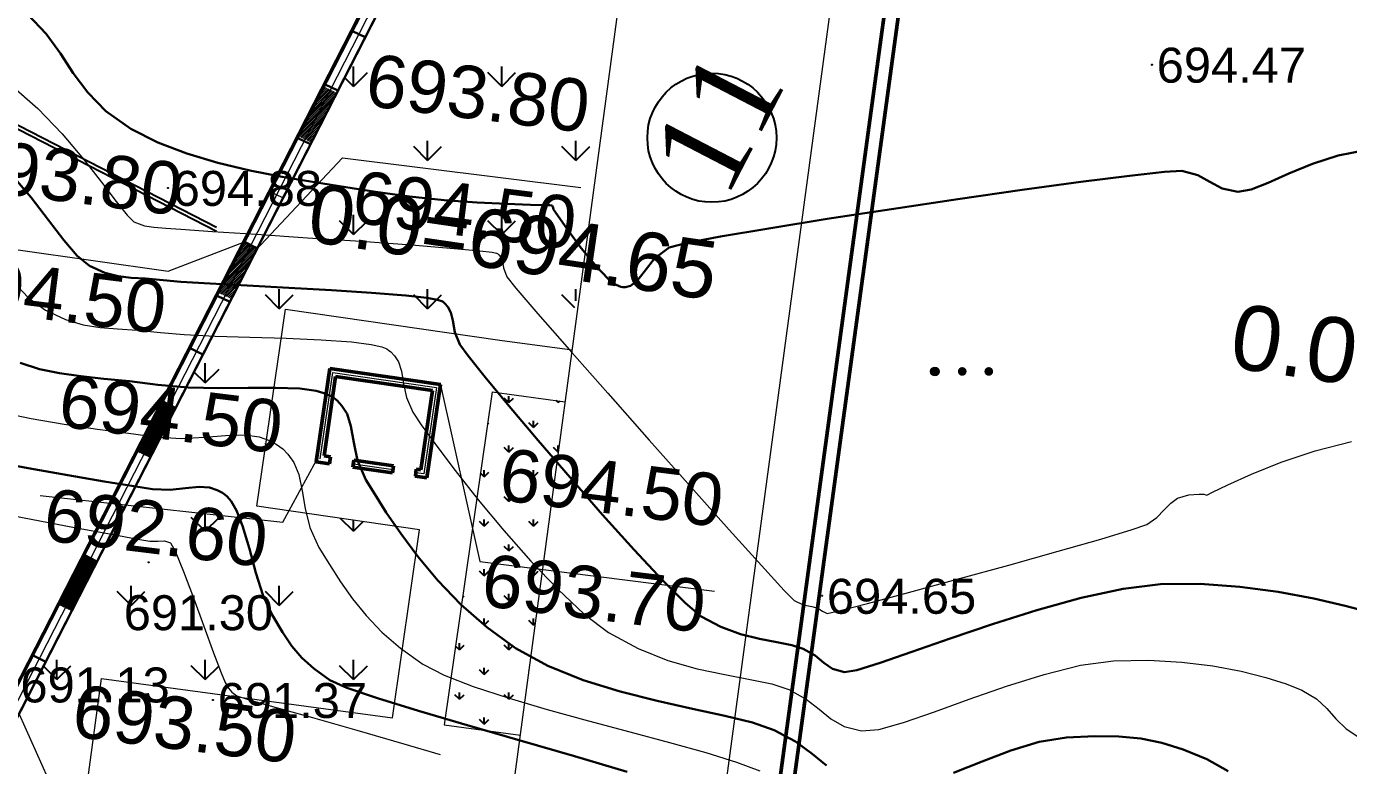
# Model space of a CAD drawing. Header units: feet. Extents: x 3381 to 1374491, y 675186 to 8751562.
# Drawn here: x 686498.97 to 686536.8, y 4375690.82 to 4375711.96 of the extents above; entities that cross this region are included whole.
import ezdxf

# ---------------------------------------------------------------- set-up
doc = ezdxf.new("R2010")
doc.units = ezdxf.units.FT
doc.header["$MEASUREMENT"] = 0
doc.header["$PDMODE"] = 34
doc.header["$PDSIZE"] = 0.01
doc.linetypes.add('DUZ', pattern=[0])
doc.layers.get('0').update_dxf_attribs({"linetype": 'CONTINUOUS'})
doc.layers.get('Defpoints').update_dxf_attribs({"linetype": 'CONTINUOUS'})
for name, color, linetype in [('0_Point_Height', 2, 'CONTINUOUS'), ('0_Point_Point', 7, 'CONTINUOUS'), ('col bitkisi', 7, 'CONTINUOUS'), ('Layer8', 7, 'CONTINUOUS'), ('ramka', 7, 'CONTINUOUS')]:
    doc.layers.add(name, color=color, linetype=linetype)
doc.layers.add('ANA HORIZONTAL', color=24, linetype='CONTINUOUS', lineweight=30)
doc.layers.add('HORIZANTAL', color=24, linetype='CONTINUOUS', lineweight=13)
doc.styles.get("Standard").update_dxf_attribs({"font": 'arial.ttf', "height": 2.5})
doc.styles.add('style5', font='ariall.ttf', dxfattribs={"height": 400})
doc.dimstyles.new('ISO-25', dxfattribs={"dimtxt": 2.5, "dimasz": 2.5, "dimexe": 1.25, "dimexo": 0.625, "dimtad": 1, "dimtxsty": 'Standard', "dimblk": 'OBLIQUE', "dimcen": 2.5, "dimadec": 0, "dimazin": 0, "dimtfac": 1, "dimtmove": 0, "dimatfit": 3, "dimldrblk": 'OBLIQUE', "dimfxl": 1, "dimarcsym": 0})

# ---------------------------------------------------------------- blocks, each defined once
blk = doc.blocks.new('_Oblique')
at = {"color": 0, "linetype": 'ByBlock', "lineweight": -2}
blk.add_line((-0.5, -0.5), (0.5, 0.5), dxfattribs=at)
blk = doc.blocks.new('*D92')
at = {"color": 0, "lineweight": -2, "transparency": 16777216}
for p, q in [((686518.207, 4375732.706), (686506.824, 4375738.523)), ((686507.937, 4375737.954), (686472.929, 4375669.445)), ((686483.199, 4375664.197), (686471.816, 4375670.014))]:
    blk.add_line(p, q, dxfattribs=at)
at = {"layer": 'Defpoints', "color": 0, "lineweight": 13, "transparency": 16777216}
for p in [(686518.764, 4375732.422), (686472.929, 4375669.445), (686483.756, 4375663.913)]:
    blk.add_point(p, dxfattribs=at)
at = {"color": 0, "lineweight": -2, "transparency": 16777216, "xscale": 2.5, "yscale": 2.5, "zscale": 2.5}
for p, rotation in [((686507.937, 4375737.954), 62.93309077613283), ((686472.929, 4375669.445), 242.9330907761329)]:
    blk.add_blockref('_Oblique', p, dxfattribs=dict(at, rotation=rotation))
at = {"color": 0, "lineweight": 18, "transparency": 16777216, "insert": (686488.946, 4375704.967), "char_height": 2.5, "width": 5.55052, "attachment_point": 5, "rotation": 62.9331}
blk.add_mtext('{\\fArial|b0|i0|c238|p34;77.0}', dxfattribs=at)
blk = doc.blocks.new('*D113')
at = {"color": 0, "lineweight": -2, "transparency": 16777216}
for p, q in [((686511.25, 4375719.498), (686494.495, 4375728.114)), ((686488.769, 4375714.246), (686495.607, 4375727.543)), ((686504.411, 4375706.202), (686487.657, 4375714.818))]:
    blk.add_line(p, q, dxfattribs=at)
at = {"layer": 'Defpoints', "color": 0, "lineweight": 13, "transparency": 16777216}
for p in [(686495.607, 4375727.543), (686511.805, 4375719.212), (686504.967, 4375705.916)]:
    blk.add_point(p, dxfattribs=at)
at = {"color": 0, "lineweight": -2, "transparency": 16777216, "xscale": 2.5, "yscale": 2.5, "zscale": 2.5}
for p, rotation in [((686495.607, 4375727.543), 62.78477946189657), ((686488.769, 4375714.246), 242.7847794618966)]:
    blk.add_blockref('_Oblique', p, dxfattribs=dict(at, rotation=rotation))
at = {"color": 0, "lineweight": 13, "transparency": 16777216, "insert": (686490.349, 4375721.477), "char_height": 2.5, "attachment_point": 5, "rotation": 62.7848}
blk.add_mtext('{\\fArial|b0|i0|c238|p34;15.0}', dxfattribs=at)
blk = doc.blocks.new('*D114')
at = {"color": 0, "lineweight": -2, "transparency": 16777216}
for p, q in [((686504.41, 4375706.089), (686487.655, 4375714.705)), ((686481.929, 4375700.837), (686488.767, 4375714.134)), ((686497.572, 4375692.792), (686480.817, 4375701.408))]:
    blk.add_line(p, q, dxfattribs=at)
at = {"layer": 'Defpoints', "color": 0, "lineweight": 13, "transparency": 16777216}
for p in [(686488.767, 4375714.134), (686504.966, 4375705.803), (686498.127, 4375692.506)]:
    blk.add_point(p, dxfattribs=at)
at = {"color": 0, "lineweight": -2, "transparency": 16777216, "xscale": 2.5, "yscale": 2.5, "zscale": 2.5}
for p, rotation in [((686488.767, 4375714.134), 62.78477946189657), ((686481.929, 4375700.837), 242.7847794618966)]:
    blk.add_blockref('_Oblique', p, dxfattribs=dict(at, rotation=rotation))
at = {"color": 0, "lineweight": 13, "transparency": 16777216, "insert": (686483.509, 4375708.068), "char_height": 2.5, "attachment_point": 5, "rotation": 62.7848}
blk.add_mtext('{\\fArial|b0|i0|c238|p34;15.0}', dxfattribs=at)

msp = doc.modelspace()

# ---------------------------------------------------------------- hatches: boundary and pattern name
at = {"lineweight": 25}
h = msp.add_hatch(dxfattribs=at)
h.set_pattern_fill('GRASS', color=3, scale=3)
h.set_pattern_definition([(90, (1404.5853, -372.1015), (-2.121320343, 2.121320343), [0.5625, -3.680140689]), (45, (1404.5853, -372.1015), (-2.1213203436, 2.1213203436), [0.5625, -2.4375]), (135, (1404.5853, -372.1015), (-2.1213203436, -2.1213203436), [0.5625, -2.4375])])
edge = h.paths.add_edge_path()
edge.add_line((686518.245, 4375729.835), (686514.499, 4375702.72))
edge.add_line((686514.499, 4375702.72), (686506.378, 4375703.873))
edge.add_line((686506.378, 4375703.873), (686505.563, 4375698.232))
edge.add_line((686505.563, 4375698.232), (686510.215, 4375697.56))
edge.add_line((686510.215, 4375697.56), (686509.488, 4375692.177))
edge.add_line((686509.488, 4375692.177), (686501.116, 4375693.308))
edge.add_line((686501.116, 4375693.308), (686498.975, 4375677.452))
edge.add_line((686498.975, 4375677.452), (686506.301, 4375676.462))
edge.add_line((686506.301, 4375676.462), (686506.079, 4375674.808))
edge.add_line((686506.079, 4375674.808), (686505.914, 4375673.573))
edge.add_line((686505.914, 4375673.573), (686504.666, 4375664.257))
edge.add_line((686504.666, 4375664.257), (686515.386, 4375662.713))
edge.add_line((686515.386, 4375662.713), (686542.016, 4375659.12))
edge.add_line((686542.016, 4375659.12), (686542.429, 4375662.23))
edge.add_line((686542.429, 4375662.23), (686556.28, 4375660.392))
edge.add_line((686556.28, 4375660.392), (686556, 4375658.284))
edge.add_line((686556, 4375658.284), (686561.356, 4375657.574))
edge.add_line((686561.356, 4375657.574), (686561.65, 4375659.75))
edge.add_line((686561.65, 4375659.75), (686561.244, 4375659.733))
edge.add_line((686561.244, 4375659.733), (686561.593, 4375662.369))
edge.add_arc((686571.855, 4375662.191), 10.263, 114.2395, 179.0096, ccw=False)
edge.add_line((686567.641, 4375671.55), (686568.436, 4375671.243))
edge.add_line((686568.436, 4375671.243), (686568.083, 4375668.146))
edge.add_line((686568.083, 4375668.146), (686571.407, 4375667.706))
edge.add_line((686571.407, 4375667.706), (686571.812, 4375670.768))
edge.add_line((686571.812, 4375670.768), (686574.343, 4375670.433))
edge.add_line((686574.343, 4375670.433), (686573.95, 4375667.359))
edge.add_line((686573.95, 4375667.359), (686577.261, 4375666.833))
edge.add_line((686577.261, 4375666.833), (686577.887, 4375670.327))
edge.add_line((686577.887, 4375670.327), (686568.138, 4375671.754))
edge.add_arc((686571.686, 4375662.404), 10, 87.4993, 110.7786, ccw=False)
edge.add_line((686572.122, 4375672.395), (686585.768, 4375670.551))
edge.add_line((686585.768, 4375670.551), (686586.42, 4375677.931))
edge.add_line((686586.42, 4375677.931), (686579.15, 4375678.937))
edge.add_line((686579.15, 4375678.937), (686581.562, 4375697.557))
edge.add_line((686581.562, 4375697.557), (686583.143, 4375697.766))
edge.add_line((686583.143, 4375697.766), (686582.548, 4375692.678))
edge.add_line((686582.548, 4375692.678), (686587.727, 4375691.968))
edge.add_line((686587.727, 4375691.968), (686587.376, 4375689.406))
edge.add_line((686587.376, 4375689.406), (686582.274, 4375690.105))
edge.add_line((686582.274, 4375690.105), (686581.662, 4375684.737))
edge.add_line((686581.662, 4375684.737), (686586.751, 4375684.02))
edge.add_line((686586.751, 4375684.02), (686586.971, 4375684.02))
edge.add_line((686586.971, 4375684.02), (686588.22, 4375692.464))
edge.add_line((686588.22, 4375692.464), (686588.921, 4375697.203))
edge.add_line((686588.921, 4375697.203), (686583.329, 4375698.182))
edge.add_line((686583.329, 4375698.182), (686581.662, 4375697.789))
edge.add_line((686581.662, 4375697.789), (686581.662, 4375698.744))
edge.add_arc((686584.744, 4375698.066), 3.155, 95.4615, 167.5925, ccw=False)
edge.add_line((686584.443, 4375701.207), (686597.772, 4375699.4))
edge.add_line((686597.772, 4375699.4), (686598.514, 4375704.648))
edge.add_line((686598.514, 4375704.648), (686585.15, 4375706.444))
edge.add_arc((686592.824, 4375704.765), 7.856, 132.7188, 167.6546, ccw=False)
edge.add_line((686587.494, 4375710.537), (686595.119, 4375707.603))
edge.add_line((686595.119, 4375707.603), (686596.873, 4375712.187))
edge.add_line((686596.873, 4375712.187), (686603.983, 4375709.466))
edge.add_line((686603.983, 4375709.466), (686581.055, 4375651.428))
edge.add_line((686581.055, 4375651.428), (686572.125, 4375628.825))
edge.add_line((686572.125, 4375628.825), (686480.53, 4375656.702))
edge.add_line((686480.53, 4375656.702), (686505.765, 4375705.997))
edge.add_line((686505.765, 4375705.997), (686518.068, 4375730.031))
edge.add_line((686518.068, 4375730.031), (686518.338, 4375730.524))
edge.add_line((686518.338, 4375730.524), (686518.245, 4375729.835))
at = {"lineweight": 18}
h = msp.add_hatch(dxfattribs=at)
h.set_pattern_fill('ANSI31', color=256, scale=0.3)
h.set_pattern_definition([(45, (1395.417253, -390.01116), (-0.0265165042945, 0.0265165042945), [])])
edge = h.paths.add_edge_path()
edge.add_line((686507.484, 4375710.231), (686507.846, 4375710.06))
edge.add_line((686507.846, 4375710.06), (686507.12, 4375708.641))
edge.add_line((686507.12, 4375708.641), (686506.758, 4375708.811))
edge.add_line((686506.758, 4375708.811), (686507.476, 4375710.235))
h = msp.add_hatch(dxfattribs=at)
h.set_pattern_fill('ANSI31', color=256, scale=0.3)
h.set_pattern_definition([(45, (1393.126912, -394.485314), (-0.0265165042945, 0.0265165042945), [])])
edge = h.paths.add_edge_path()
edge.add_line((686505.194, 4375705.757), (686505.556, 4375705.586))
edge.add_line((686505.556, 4375705.586), (686504.829, 4375704.166))
edge.add_line((686504.829, 4375704.166), (686504.468, 4375704.337))
edge.add_line((686504.468, 4375704.337), (686505.186, 4375705.76))
at = {"lineweight": 25}
h = msp.add_hatch(dxfattribs=at)
h.set_pattern_fill('GRASS', color=3)
h.set_pattern_definition([(90, (5685.614, 795.4779), (-0.707106781, 0.707106781), [0.1875, -1.226713563]), (45, (5685.614, 795.4779), (-0.70710678119, 0.70710678119), [0.1875, -0.8125]), (135, (5685.614, 795.4779), (-0.70710678119, -0.70710678119), [0.1875, -0.8125])])
edge = h.paths.add_edge_path()
edge.add_line((686513.111, 4375691.688), (686510.926, 4375691.983))
edge.add_line((686510.926, 4375691.983), (686512.3, 4375701.503))
edge.add_line((686512.3, 4375701.503), (686514.39, 4375701.221))
edge.add_line((686514.39, 4375701.221), (686513.103, 4375691.689))
at = {"lineweight": 30}
h = msp.add_hatch(dxfattribs=at)
h.set_pattern_fill('ANSI31', color=256, scale=0.3)
h.set_pattern_definition([(45, (1390.802976, -399.025097), (-0.0265165042945, 0.0265165042945), [])])
edge = h.paths.add_edge_path()
edge.add_line((686502.87, 4375701.217), (686503.232, 4375701.046))
edge.add_line((686503.232, 4375701.046), (686502.506, 4375699.627))
edge.add_line((686502.506, 4375699.627), (686502.144, 4375699.798))
edge.add_line((686502.144, 4375699.798), (686502.862, 4375701.221))
h = msp.add_hatch(dxfattribs=at)
h.set_pattern_fill('ANSI31', color=256, scale=0.3)
h.set_pattern_definition([(45, (1388.55912, -403.408444), (-0.0265165042945, 0.0265165042945), [])])
edge = h.paths.add_edge_path()
edge.add_line((686500.626, 4375696.833), (686500.988, 4375696.663))
edge.add_line((686500.988, 4375696.663), (686500.262, 4375695.243))
edge.add_line((686500.262, 4375695.243), (686499.9, 4375695.414))
edge.add_line((686499.9, 4375695.414), (686500.618, 4375696.837))
at = {"layer": 'col bitkisi', "ltscale": 1.5}
h = msp.add_hatch(color=256, dxfattribs=at)
edge = h.paths.add_edge_path()
edge.add_arc((686524.966, 4375702.089), 0.125, 0, 360)
h = msp.add_hatch(color=256, dxfattribs=at)
edge = h.paths.add_edge_path()
edge.add_arc((686525.748, 4375702.089), 0.125, 0, 360)
h = msp.add_hatch(color=256, dxfattribs=at)
edge = h.paths.add_edge_path()
edge.add_arc((686526.507, 4375702.089), 0.125, 0, 360)

# ---------------------------------------------------------------- linework, layer by layer
at = {"color": 7, "lineweight": 18}
for p, q in [((686512.514, 4375702.988), (686514.59, 4375702.707)), ((686512.3, 4375701.503), (686514.39, 4375701.221)), ((686509.44, 4375692.184, -694), (686510.215, 4375697.56, -694)), ((686510.926, 4375691.983), (686513.106, 4375691.689))]:
    msp.add_line(p, q, dxfattribs=at)
at = {"color": 7, "lineweight": 25}
for points in [[(686592.129, 4375714.427), (686604.503, 4375709.691), (686572.361, 4375628.331), (686479.956, 4375656.455), (686523.147, 4375740.827), (686582.987, 4375717.928)], [(686484.398, 4375664.254), (686523.339, 4375740.325), (686556.031, 4375727.818)]]:
    msp.add_lwpolyline(points, dxfattribs=at)
at = {"color": 1, "lineweight": 0}
msp.add_lwpolyline([(686480.243, 4375656.58), (686523.243, 4375740.58), (686604.243, 4375709.58), (686572.243, 4375628.58)], close=True, dxfattribs=at)
at = {"color": 7, "lineweight": 30, "elevation": 701.242}
msp.add_lwpolyline([(686518.792, 4375732.422), (686483.761, 4375663.951)], dxfattribs=at)
at = {"color": 7, "lineweight": 30}
for points in [[(686484.399, 4375664.255), (686519.058, 4375731.962)], [(686508.297, 4375711.824), (686508.661, 4375711.652)], [(686507.517, 4375710.296), (686507.861, 4375710.134)], [(686506.734, 4375708.757), (686507.077, 4375708.595)], [(686505.21, 4375705.794), (686505.565, 4375705.613)], [(686504.427, 4375704.25), (686504.77, 4375704.088)], [(686503.655, 4375702.758), (686504.017, 4375702.577)], [(686502.875, 4375701.229), (686503.238, 4375701.045)], [(686502.177, 4375699.861), (686502.52, 4375699.699)], [(686501.405, 4375698.369), (686501.767, 4375698.188)], [(686500.625, 4375696.84), (686500.988, 4375696.656)], [(686499.912, 4375695.464), (686500.255, 4375695.302)], [(686499.14, 4375693.971), (686499.502, 4375693.791)]]:
    msp.add_lwpolyline(points, dxfattribs=at)
at = {"color": 7, "lineweight": 18}
for points in [[(686510.38, 4375671.462), (686518.345, 4375730.571), (686524.308, 4375729.766), (686516.327, 4375670.665)], [(686505.523, 4375705.552), (686508.01, 4375708.197), (686514.833, 4375707.349)], [(686505.954, 4375707.228), (686506.297, 4375707.066)], [(686496.576, 4375705.875), (686503.03, 4375704.954), (686505.21, 4375705.794)], [(686510.804, 4375701.741), (686511.945, 4375696.653), (686518.658, 4375695.804)], [(686499.365, 4375698.541), (686506.303, 4375697.773), (686507.257, 4375699.529)], [(686506.301, 4375676.462), (686498.975, 4375677.452), (686501.116, 4375693.308)], [(686501.116, 4375693.308), (686509.44, 4375692.184)], [(686498.757, 4375692.287), (686499.733, 4375690.108), (686506.786, 4375689.321)], [(686510.926, 4375691.983), (686510.926, 4375691.983)]]:
    msp.add_lwpolyline(points, dxfattribs=at)
at = {"color": 7, "lineweight": 50}
for points in [[(686525.11, 4375723.959), (686519.373, 4375681.948), (686525.318, 4375681.136), (686525.101, 4375679.551), (686526.195, 4375679.402)], [(686526.195, 4375679.402), (686526.249, 4375679.798), (686525.651, 4375679.88), (686525.664, 4375679.979), (686525.565, 4375679.992), (686525.782, 4375681.578), (686525.286, 4375681.645), (686525.273, 4375681.546), (686519.923, 4375682.277), (686519.936, 4375682.376), (686519.837, 4375682.39), (686525.439, 4375723.409)]]:
    msp.add_lwpolyline(points, dxfattribs=at)
at = {"color": 1, "lineweight": 30}
msp.add_lwpolyline([(686505.219, 4375705.778), (686505.555, 4375705.622)], dxfattribs=at)
at = {"color": 7, "lineweight": 18, "elevation": -694}
for points in [[(686510.215, 4375697.56), (686505.563, 4375698.232), (686506.378, 4375703.873), (686512.514, 4375702.988)], [(686512.3, 4375701.503), (686510.926, 4375691.983)]]:
    msp.add_lwpolyline(points, dxfattribs=at)
at = {"color": 7, "linetype": 'DUZ', "lineweight": 25}
msp.add_circle((686518.583, 4375708.772, 2073), 1.846, dxfattribs=at)
at = {"linetype": 'Continuous'}
for points, knots in [([(686532.216, 4375862.55), (686534.037, 4375859.08), (686540.343, 4375847.062), (686550.24, 4375829.08), (686564.234, 4375809.816), (686575.006, 4375789.618), (686585.969, 4375771.733), (686595.096, 4375754.329), (686608.511, 4375735.808), (686625.111, 4375721.519), (686636.646, 4375706.682), (686644.576, 4375696.2), (686655.894, 4375684.281), (686664.143, 4375673.589), (686668.587, 4375667.829)], [0, 0, 0, 0, 11.75951, 40.72321, 61.46233, 83.054979, 109.290717, 124.392744, 141.962718, 177.533008, 189.558821, 198.276488, 216.955448, 238.768866, 238.768866, 238.768866, 238.768866]), ([(686536.973, 4375842.02), (686533.033, 4375838.257), (686532.504, 4375838.206), (686530.916, 4375838.047), (686529.852, 4375837.93), (686526.901, 4375837.523), (686525.023, 4375837.169), (686522.245, 4375836.291), (686521.294, 4375835.92), (686519.803, 4375835.183), (686519.244, 4375834.866), (686518.083, 4375834.111), (686517.495, 4375833.664), (686516.38, 4375832.715), (686515.851, 4375832.211), (686514.608, 4375830.94), (686513.918, 4375830.153), (686512.808, 4375828.835), (686512.374, 4375828.305), (686511.517, 4375827.259), (686511.092, 4375826.738), (686509.826, 4375825.183), (686508.993, 4375824.155), (686506.514, 4375821.087), (686504.887, 4375819.064), (686501.978, 4375815.469), (686500.701, 4375813.898), (686498.666, 4375811.42), (686497.924, 4375810.522), (686496.491, 4375808.801), (686495.802, 4375807.978), (686494.574, 4375806.524), (686494.04, 4375805.895), (686492.671, 4375804.294), (686491.797, 4375803.289), (686490.366, 4375801.347), (686489.779, 4375800.437), (686489.013, 4375798.784), (686488.765, 4375798.08), (686488.531, 4375796.958), (686488.477, 4375796.565), (686488.429, 4375795.771), (686488.434, 4375795.375), (686488.553, 4375793.775), (686488.869, 4375792.602), (686489.581, 4375790.758), (686489.917, 4375790.051), (686490.643, 4375788.715), (686491.034, 4375788.083), (686492.322, 4375786.161), (686493.27, 4375784.967), (686494.734, 4375783.033), (686495.285, 4375782.282), (686496.286, 4375780.751), (686496.733, 4375779.974), (686497.403, 4375778.504), (686497.645, 4375777.817), (686497.99, 4375776.381), (686498.095, 4375775.64), (686498.173, 4375774.043), (686498.126, 4375773.189), (686497.862, 4375771.509), (686497.646, 4375770.678), (686496.85, 4375768.444), (686496.118, 4375767.091), (686494.646, 4375764.944), (686493.992, 4375764.116), (686492.601, 4375762.508), (686491.862, 4375761.725), (686490.36, 4375760.173), (686489.599, 4375759.404), (686488.276, 4375758.019), (686487.712, 4375757.412), (686486.617, 4375756.159), (686486.089, 4375755.52), (686484.549, 4375753.573), (686483.584, 4375752.236), (686481.885, 4375749.772), (686481.137, 4375748.651), (686479.667, 4375746.382), (686478.949, 4375745.236), (686476.848, 4375741.761), (686475.521, 4375739.398), (686473.126, 4375734.709), (686472.046, 4375732.388), (686470.383, 4375728.364), (686469.746, 4375726.68), (686468.588, 4375723.274), (686468.066, 4375721.557), (686467.052, 4375717.929), (686466.57, 4375716.016), (686465.787, 4375712.724), (686465.471, 4375711.346), (686464.858, 4375708.582), (686464.563, 4375707.194), (686464.138, 4375705.021), (686463.993, 4375704.246), (686463.754, 4375702.846), (686463.659, 4375702.227), (686463.419, 4375700.263), (686463.343, 4375698.919), (686463.346, 4375695.903), (686463.467, 4375694.231), (686463.907, 4375690.939), (686464.223, 4375689.32), (686464.863, 4375686.604), (686465.157, 4375685.496), (686465.722, 4375683.498), (686465.988, 4375682.605), (686466.481, 4375680.991), (686466.707, 4375680.261), (686467.202, 4375678.787), (686467.472, 4375678.047), (686467.927, 4375676.956), (686468.084, 4375676.603), (686468.587, 4375675.549), (686468.948, 4375674.888), (686469.629, 4375673.618), (686469.949, 4375673.009), (686470.347, 4375672.107), (686470.468, 4375671.803), (686470.655, 4375671.249), (686470.726, 4375671.002), (686470.849, 4375670.478), (686470.901, 4375670.205), (686471.035, 4375669.369), (686471.097, 4375668.778), (686468.912, 4375664.364)], [0, 0, 0, 0, 1.504182, 1.504182, 4.512547, 4.512547, 9.897023, 9.897023, 12.795834, 12.795834, 14.604059, 14.604059, 16.662244, 16.662244, 18.72043, 18.72043, 21.69221, 21.69221, 23.690537, 23.690537, 25.688865, 25.688865, 29.68552, 29.68552, 37.678831, 37.678831, 43.858623, 43.858623, 47.338723, 47.338723, 50.479181, 50.479181, 52.843093, 52.843093, 56.452422, 56.452422, 59.343353, 59.343353, 61.301717, 61.301717, 62.310714, 62.310714, 63.319712, 63.319712, 66.426739, 66.426739, 68.50177, 68.50177, 70.576802, 70.576802, 75.092259, 75.092259, 77.984383, 77.984383, 80.876507, 80.876507, 83.368148, 83.368148, 85.859789, 85.859789, 88.693846, 88.693846, 91.527902, 91.527902, 96.504404, 96.504404, 99.813748, 99.813748, 103.123092, 103.123092, 106.359907, 106.359907, 108.778682, 108.778682, 111.197456, 111.197456, 116.035005, 116.035005, 120.025858, 120.025858, 124.016711, 124.016711, 131.998417, 131.998417, 139.538843, 139.538843, 144.840516, 144.840516, 150.142189, 150.142189, 155.992549, 155.992549, 160.212599, 160.212599, 164.43265, 164.43265, 166.77754, 166.77754, 168.584028, 168.584028, 172.423705, 172.423705, 177.221179, 177.221179, 182.018653, 182.018653, 185.384546, 185.384546, 188.140377, 188.140377, 190.397291, 190.397291, 192.654204, 192.654204, 193.73589, 193.73589, 195.899262, 195.899262, 198.062634, 198.062634, 199.190084, 199.190084, 200.13488, 200.13488, 201.079676, 201.079676, 202.923933, 202.923933, 202.923933, 202.923933]), ([(686540.876, 4375835.55), (686533.314, 4375835.27), (686532.784, 4375835.219), (686531.207, 4375835.061), (686530.17, 4375834.946), (686527.369, 4375834.558), (686525.661, 4375834.227), (686523.244, 4375833.459), (686522.436, 4375833.14), (686521.186, 4375832.518), (686520.718, 4375832.25), (686519.569, 4375831.492), (686518.898, 4375830.946), (686517.588, 4375829.722), (686516.951, 4375829.046), (686515.687, 4375827.611), (686515.061, 4375826.851), (686512.914, 4375824.23), (686511.435, 4375822.404), (686508.507, 4375818.779), (686507.058, 4375816.979), (686502.671, 4375811.556), (686499.694, 4375807.914), (686495.975, 4375803.541), (686495.491, 4375802.979), (686494.549, 4375801.869), (686494.093, 4375801.319), (686493.106, 4375800.03), (686492.609, 4375799.295), (686491.922, 4375797.976), (686491.695, 4375797.39), (686491.507, 4375796.55), (686491.468, 4375796.29), (686491.432, 4375795.761), (686491.434, 4375795.485), (686491.518, 4375794.375), (686491.748, 4375793.473), (686492.299, 4375792.047), (686492.544, 4375791.518), (686493.082, 4375790.498), (686493.376, 4375790.003), (686494.459, 4375788.323), (686495.352, 4375787.177), (686496.87, 4375785.185), (686497.483, 4375784.37), (686498.653, 4375782.634), (686499.208, 4375781.716), (686499.955, 4375780.162), (686500.201, 4375779.567), (686500.611, 4375778.332), (686500.772, 4375777.701), (686501.129, 4375775.787), (686501.199, 4375774.481), (686501.028, 4375772.08), (686500.827, 4375770.986), (686500.225, 4375768.875), (686499.824, 4375767.856), (686498.87, 4375765.917), (686498.318, 4375764.996), (686496.938, 4375762.981), (686496.074, 4375761.916), (686494.29, 4375759.91), (686493.369, 4375758.965), (686491.703, 4375757.258), (686490.953, 4375756.492), (686489.777, 4375755.217), (686489.332, 4375754.713), (686488.46, 4375753.678), (686488.034, 4375753.149), (686486.779, 4375751.533), (686485.975, 4375750.416), (686484.448, 4375748.207), (686483.721, 4375747.12), (686482.3, 4375744.931), (686481.605, 4375743.826), (686479.576, 4375740.483), (686478.296, 4375738.215), (686475.919, 4375733.599), (686474.822, 4375731.252), (686473.168, 4375727.249), (686472.552, 4375725.615), (686471.429, 4375722.307), (686470.92, 4375720.63), (686469.923, 4375717.048), (686469.443, 4375715.138), (686468.672, 4375711.885), (686468.366, 4375710.545), (686467.774, 4375707.872), (686467.491, 4375706.537), (686467.076, 4375704.411), (686466.927, 4375703.616), (686466.694, 4375702.228), (686466.605, 4375701.631), (686466.467, 4375700.437), (686466.418, 4375699.837), (686466.323, 4375698.028), (686466.332, 4375696.813), (686466.521, 4375693.68), (686466.802, 4375691.771), (686467.592, 4375687.964), (686468.099, 4375686.065), (686468.845, 4375683.524), (686469.039, 4375682.883), (686469.432, 4375681.605), (686469.629, 4375680.976), (686470.024, 4375679.814), (686470.219, 4375679.277), (686470.571, 4375678.404), (686470.719, 4375678.059), (686471.001, 4375677.452), (686471.132, 4375677.186), (686471.412, 4375676.642), (686471.559, 4375676.367), (686472.01, 4375675.526), (686472.325, 4375674.947), (686472.85, 4375673.875), (686473.067, 4375673.395), (686473.387, 4375672.552), (686473.504, 4375672.199), (686473.701, 4375671.48), (686473.779, 4375671.123), (686473.974, 4375670.064), (686474.05, 4375669.376), (686474.129, 4375668.634), (686474.137, 4375668.553), (686475.871, 4375664.241)], [0, 0, 0, 0, 1.519576, 1.519576, 4.558728, 4.558728, 9.930594, 9.930594, 12.837598, 12.837598, 14.698947, 14.698947, 17.596272, 17.596272, 20.493598, 20.493598, 23.430765, 23.430765, 30.540606, 30.540606, 37.650448, 37.650448, 51.870131, 51.870131, 53.943342, 53.943342, 56.016553, 56.016553, 58.839775, 58.839775, 61.186701, 61.186701, 62.257023, 62.257023, 63.327345, 63.327345, 66.426341, 66.426341, 68.26825, 68.26825, 70.110159, 70.110159, 74.62153, 74.62153, 77.595, 77.595, 80.568471, 80.568471, 82.304355, 82.304355, 84.04024, 84.04024, 87.512009, 87.512009, 90.504027, 90.504027, 93.496045, 93.496045, 96.488063, 96.488063, 100.372173, 100.372173, 104.256283, 104.256283, 107.517701, 107.517701, 109.618427, 109.618427, 111.719153, 111.719153, 115.920605, 115.920605, 119.858792, 119.858792, 123.796978, 123.796978, 131.673352, 131.673352, 139.553481, 139.553481, 144.894421, 144.894421, 150.235361, 150.235361, 156.190392, 156.190392, 160.321983, 160.321983, 164.453574, 164.453574, 166.899961, 166.899961, 168.797126, 168.797126, 170.694291, 170.694291, 174.488621, 174.488621, 180.488906, 180.488906, 186.48919, 186.48919, 188.508696, 188.508696, 190.528201, 190.528201, 192.322947, 192.322947, 193.52533, 193.52533, 194.478712, 194.478712, 195.432094, 195.432094, 197.338858, 197.338858, 198.784376, 198.784376, 199.759029, 199.759029, 200.733681, 200.733681, 202.682985, 202.682985, 202.923933, 202.923933, 202.923933, 202.923933])]:
    msp.add_open_spline(points, degree=3, knots=knots, dxfattribs=at)
at = {"layer": '0_Point_Point'}
for p in [(686531.176, 4375710.863, 694.473), (686503.018, 4375707.338, 694.885), (686502.467, 4375696.63, 691.299), (686521.739, 4375695.671, 694.651), (686504.307, 4375692.691, 691.371)]:
    msp.add_point(p, dxfattribs=at)
at = {"layer": 'ANA HORIZONTAL', "color": 32, "lineweight": 30}
for points, elevation in [([(686499.011, 4375712.298), (686499.531, 4375711.749), (686499.94, 4375711.187), (686500.311, 4375710.623), (686500.722, 4375710.068), (686501.246, 4375709.533), (686501.96, 4375709.028), (686502.729, 4375708.64), (686503.564, 4375708.32), (686504.447, 4375708.056), (686505.361, 4375707.84), (686506.287, 4375707.659), (686507.208, 4375707.503), (686508.105, 4375707.363), (686508.961, 4375707.227), (686509.935, 4375707.091), (686510.926, 4375706.992), (686511.871, 4375706.924), (686512.713, 4375706.881), (686513.39, 4375706.857), (686513.772, 4375706.846), (686513.947, 4375706.842), (686514.002, 4375706.84), (686514.01, 4375706.839), (686514.014, 4375706.834), (686514.024, 4375706.813), (686514.039, 4375706.769), (686514.055, 4375706.724), (686514.167, 4375706.556), (686514.45, 4375706.147), (686514.842, 4375705.618), (686515.278, 4375705.087), (686515.618, 4375704.741), (686515.845, 4375704.567), (686515.977, 4375704.507), (686516.035, 4375704.496), (686516.114, 4375704.497), (686516.256, 4375704.536), (686516.436, 4375704.667), (686516.65, 4375704.935), (686516.945, 4375705.321), (686517.361, 4375705.635), (686517.839, 4375705.758), (686518.827, 4375705.945), (686520.213, 4375706.182), (686521.883, 4375706.45), (686523.724, 4375706.733), (686525.623, 4375707.015), (686527.467, 4375707.279), (686529.142, 4375707.509), (686530.536, 4375707.687), (686531.536, 4375707.798), (686532.027, 4375707.825), (686532.487, 4375707.705), (686532.835, 4375707.511), (686533.183, 4375707.325), (686533.637, 4375707.228), (686534.012, 4375707.295), (686534.504, 4375707.486), (686535.096, 4375707.748), (686535.768, 4375708.027), (686536.504, 4375708.27), (686537.286, 4375708.422)], 695), ([(686498.531, 4375707.73), (686499.107, 4375707.063), (686499.604, 4375706.419), (686500.039, 4375705.846), (686500.426, 4375705.393), (686500.779, 4375705.107), (686501.214, 4375704.91), (686501.593, 4375704.811), (686501.965, 4375704.771), (686502.379, 4375704.746), (686502.883, 4375704.696), (686503.392, 4375704.651), (686504.227, 4375704.6), (686505.289, 4375704.545), (686506.479, 4375704.483), (686507.698, 4375704.416), (686508.848, 4375704.342), (686509.829, 4375704.262), (686510.426, 4375704.193), (686510.732, 4375704.138), (686510.856, 4375704.1), (686510.891, 4375704.081), (686510.946, 4375704.036), (686511.032, 4375703.939), (686511.113, 4375703.779), (686511.167, 4375703.542), (686511.224, 4375703.214), (686511.369, 4375702.857), (686511.606, 4375702.54), (686512.097, 4375701.929), (686512.786, 4375701.096), (686513.614, 4375700.113), (686514.524, 4375699.052), (686515.458, 4375697.984), (686516.359, 4375696.982), (686517.167, 4375696.115), (686517.827, 4375695.458), (686518.28, 4375695.08), (686518.84, 4375694.78), (686519.404, 4375694.577), (686519.946, 4375694.441), (686520.443, 4375694.344), (686520.869, 4375694.258), (686521.199, 4375694.156), (686521.537, 4375693.96), (686521.786, 4375693.756), (686522.037, 4375693.584), (686522.376, 4375693.484), (686522.734, 4375693.547), (686523.398, 4375693.755), (686524.308, 4375694.069), (686525.399, 4375694.451), (686526.612, 4375694.86), (686527.882, 4375695.26), (686529.149, 4375695.61), (686530.35, 4375695.872), (686531.422, 4375696.006), (686532.552, 4375696.016), (686533.69, 4375695.932), (686534.791, 4375695.782), (686535.811, 4375695.591), (686536.704, 4375695.386), (686537.427, 4375695.194)], 694), ([(686498.794, 4375702.333), (686499.344, 4375702.156), (686499.917, 4375702.035), (686500.526, 4375701.95), (686501.187, 4375701.881), (686501.916, 4375701.807), (686502.729, 4375701.71), (686503.6, 4375701.632), (686504.473, 4375701.612), (686505.318, 4375701.619), (686506.101, 4375701.624), (686506.793, 4375701.597), (686507.258, 4375701.531), (686507.546, 4375701.445), (686507.704, 4375701.368), (686507.773, 4375701.322), (686507.858, 4375701.254), (686507.998, 4375701.109), (686508.144, 4375700.873), (686508.255, 4375700.528), (686508.334, 4375700.053), (686508.442, 4375699.537), (686508.683, 4375698.99), (686508.936, 4375698.577), (686509.268, 4375698.055), (686509.679, 4375697.451), (686510.17, 4375696.794), (686510.743, 4375696.11), (686511.4, 4375695.426), (686512.14, 4375694.771), (686512.965, 4375694.171), (686513.891, 4375693.664), (686514.903, 4375693.257), (686515.959, 4375692.931), (686517.014, 4375692.665), (686518.026, 4375692.442), (686518.952, 4375692.241), (686519.747, 4375692.043), (686520.369, 4375691.829), (686520.976, 4375691.504), (686521.45, 4375691.155), (686521.859, 4375690.814)], 693), ([(686497.898, 4375699.536), (686499.018, 4375699.324), (686500.154, 4375699.12), (686501.198, 4375698.942), (686502.041, 4375698.804), (686502.575, 4375698.723), (686503.083, 4375698.704), (686503.521, 4375698.748), (686503.914, 4375698.786), (686504.21, 4375698.765), (686504.43, 4375698.696), (686504.579, 4375698.616), (686504.654, 4375698.564), (686504.715, 4375698.512), (686504.829, 4375698.379), (686504.981, 4375698.116), (686505.156, 4375697.671), (686505.349, 4375697.017), (686505.536, 4375696.324), (686505.744, 4375695.668), (686505.997, 4375695.123), (686506.301, 4375694.629), (686506.567, 4375694.235), (686506.846, 4375693.901), (686507.19, 4375693.59), (686507.65, 4375693.263), (686508.14, 4375693.043), (686509.016, 4375692.743), (686510.191, 4375692.379), (686511.579, 4375691.97), (686513.093, 4375691.531), (686514.648, 4375691.081), (686516.156, 4375690.635)], 692), ([(686525.501, 4375690.609), (686526.314, 4375690.936), (686527.137, 4375691.251), (686527.95, 4375691.499), (686528.728, 4375691.623), (686529.537, 4375691.658), (686530.233, 4375691.65), (686530.858, 4375691.591), (686531.456, 4375691.469), (686532.07, 4375691.275), (686532.745, 4375690.998), (686533.356, 4375690.653)], 693)]:
    msp.add_lwpolyline(points, dxfattribs=dict(at, elevation=elevation))
at = {"layer": 'col bitkisi', "lineweight": 13, "ltscale": 1.5}
msp.add_circle((686524.966, 4375702.089), 0.125, dxfattribs=at)
at = {"layer": 'HORIZANTAL', "color": 32, "linetype": 'Continuous', "lineweight": 13}
for points, elevation in [([(686498.526, 4375710.289), (686499.293, 4375709.606), (686499.988, 4375708.881), (686500.6, 4375708.165), (686501.121, 4375707.506), (686501.541, 4375706.954), (686501.852, 4375706.558), (686502.044, 4375706.368), (686502.345, 4375706.25), (686502.617, 4375706.218), (686502.959, 4375706.189), (686503.386, 4375706.154), (686504.297, 4375706.093), (686505.554, 4375706.011), (686507.014, 4375705.915), (686508.538, 4375705.812), (686509.985, 4375705.708), (686511.213, 4375705.61), (686511.943, 4375705.541), (686512.297, 4375705.497), (686512.424, 4375705.471), (686512.451, 4375705.46), (686512.49, 4375705.427), (686512.546, 4375705.354), (686512.589, 4375705.232), (686512.62, 4375705.048), (686512.712, 4375704.791), (686512.975, 4375704.471), (686513.606, 4375703.741), (686514.513, 4375702.704), (686515.605, 4375701.464), (686516.79, 4375700.124), (686517.979, 4375698.787), (686519.079, 4375697.556), (686519.999, 4375696.535), (686520.649, 4375695.826), (686520.937, 4375695.534), (686521.199, 4375695.417), (686521.442, 4375695.362), (686521.614, 4375695.32), (686521.75, 4375695.228), (686521.887, 4375695.164), (686522.218, 4375695.24), (686523.039, 4375695.453), (686524.214, 4375695.766), (686525.606, 4375696.144), (686527.078, 4375696.549), (686528.493, 4375696.945), (686529.716, 4375697.295), (686530.608, 4375697.564), (686531.034, 4375697.714), (686531.316, 4375697.912), (686531.528, 4375698.128), (686531.712, 4375698.325), (686531.911, 4375698.466), (686532.234, 4375698.556), (686532.528, 4375698.58), (686532.662, 4375698.579), (686532.745, 4375698.548), (686532.906, 4375698.631), (686533.349, 4375698.849), (686534.02, 4375699.151), (686534.869, 4375699.49), (686535.842, 4375699.816), (686536.887, 4375700.081)], 694.5), ([(686498.647, 4375704.595), (686499.037, 4375704.183), (686499.514, 4375703.846), (686500.089, 4375703.577), (686500.595, 4375703.422), (686501.075, 4375703.345), (686501.575, 4375703.307), (686502.137, 4375703.272), (686502.806, 4375703.203), (686503.485, 4375703.141), (686504.366, 4375703.1), (686505.366, 4375703.069), (686506.405, 4375703.037), (686507.402, 4375702.995), (686508.276, 4375702.932), (686508.833, 4375702.859), (686509.139, 4375702.789), (686509.281, 4375702.733), (686509.332, 4375702.702), (686509.397, 4375702.649), (686509.504, 4375702.539), (686509.615, 4375702.359), (686509.7, 4375702.096), (686509.76, 4375701.734), (686509.842, 4375701.341), (686510.026, 4375700.924), (686510.269, 4375700.562), (686510.684, 4375699.987), (686511.238, 4375699.255), (686511.899, 4375698.42), (686512.632, 4375697.537), (686513.404, 4375696.661), (686514.182, 4375695.847), (686514.933, 4375695.15), (686515.622, 4375694.625), (686516.47, 4375694.16), (686517.326, 4375693.825), (686518.165, 4375693.587), (686518.958, 4375693.416), (686519.677, 4375693.281), (686520.295, 4375693.15), (686520.784, 4375692.993), (686521.279, 4375692.718), (686521.655, 4375692.426), (686521.991, 4375692.153), (686522.367, 4375691.934), (686522.865, 4375691.805), (686523.357, 4375691.851), (686524.07, 4375692.048), (686524.951, 4375692.351), (686525.949, 4375692.712), (686527.013, 4375693.086), (686528.089, 4375693.425), (686529.127, 4375693.684), (686530.075, 4375693.815), (686531.073, 4375693.832), (686532.027, 4375693.776), (686532.918, 4375693.664), (686533.727, 4375693.511), (686534.434, 4375693.334), (686535.019, 4375693.15), (686535.463, 4375692.976), (686535.887, 4375692.727), (686536.185, 4375692.449), (686536.441, 4375692.157), (686536.737, 4375691.865), (686537.154, 4375691.587)], 693.5), ([(686498.237, 4375700.923), (686499.109, 4375700.745), (686500.053, 4375700.584), (686501.004, 4375700.441), (686501.893, 4375700.319), (686502.652, 4375700.216), (686503.396, 4375700.17), (686504.064, 4375700.205), (686504.67, 4375700.26), (686505.223, 4375700.275), (686505.634, 4375700.217), (686505.928, 4375700.114), (686506.119, 4375700.008), (686506.213, 4375699.943), (686506.302, 4375699.873), (686506.453, 4375699.725), (686506.622, 4375699.488), (686506.764, 4375699.143), (686506.862, 4375698.673), (686506.942, 4375698.164), (686507.076, 4375697.624), (686507.34, 4375697.057), (686507.643, 4375696.563), (686507.957, 4375696.072), (686508.3, 4375695.585), (686508.689, 4375695.105), (686509.141, 4375694.632), (686509.675, 4375694.169), (686510.308, 4375693.717), (686510.919, 4375693.4), (686511.753, 4375693.076), (686512.757, 4375692.749), (686513.875, 4375692.422), (686515.054, 4375692.098), (686516.239, 4375691.782), (686517.375, 4375691.478), (686518.41, 4375691.187), (686519.288, 4375690.915), (686519.954, 4375690.666)], 692.5), ([(686497.812, 4375698.11), (686499.108, 4375697.862), (686500.345, 4375697.628), (686501.403, 4375697.43), (686502.161, 4375697.29), (686502.498, 4375697.23), (686502.729, 4375697.232), (686502.918, 4375697.248), (686503.094, 4375697.185), (686503.231, 4375696.931), (686503.462, 4375696.368), (686503.747, 4375695.616), (686504.048, 4375694.8), (686504.325, 4375694.042), (686504.54, 4375693.464), (686504.654, 4375693.19), (686504.753, 4375693.033), (686504.85, 4375692.918), (686504.993, 4375692.808), (686505.315, 4375692.704), (686506.077, 4375692.487), (686507.155, 4375692.186), (686508.428, 4375691.828), (686509.772, 4375691.441), (686510.804, 4375691.13)], 691.5)]:
    msp.add_lwpolyline(points, dxfattribs=dict(at, elevation=elevation))
at = {"layer": 'ramka', "color": 0, "linetype": 'DUZ', "lineweight": 50, "ltscale": 0.5}
for p, q in [((686507.262, 4375699.502, -694), (686507.648, 4375702.174, -694)), ((686507.489, 4375699.671, -694), (686507.817, 4375701.948, -694)), ((686507.648, 4375702.174, -694), (686510.815, 4375701.717, -694)), ((686507.817, 4375701.948, -694), (686510.589, 4375701.548, -694)), ((686510.589, 4375701.548, -694), (686510.26, 4375699.271, -694)), ((686510.815, 4375701.717, -694), (686510.43, 4375699.045, -694)), ((686507.489, 4375699.671, -694), (686507.67, 4375699.645, -694)), ((686507.67, 4375699.645, -694), (686507.642, 4375699.447, -694)), ((686507.262, 4375699.502, -694), (686507.642, 4375699.447, -694)), ((686508.341, 4375699.548, -694), (686508.312, 4375699.35, -694)), ((686508.312, 4375699.35, -694), (686509.447, 4375699.187, -694)), ((686508.341, 4375699.548, -694), (686509.475, 4375699.385, -694)), ((686508.341, 4375699.548, -694), (686509.475, 4375699.385, -694)), ((686509.475, 4375699.385, -694), (686509.447, 4375699.187, -694)), ((686510.126, 4375699.29, -991.5), (686510.098, 4375699.092, -991.5)), ((686510.26, 4375699.271, -694), (686510.126, 4375699.291, -694)), ((686510.43, 4375699.045, -694), (686510.097, 4375699.093, -694))]:
    msp.add_line(p, q, dxfattribs=at)
at = {"layer": 'ramka', "color": 0, "linetype": 'DUZ', "lineweight": 13, "ltscale": 0.5}
for p, q in [((686507.376, 4375699.587, -694), (686507.733, 4375702.061, -694)), ((686507.733, 4375702.061, -694), (686510.702, 4375701.633, -694)), ((686510.702, 4375701.633, -694), (686510.345, 4375699.158, -694)), ((686508.327, 4375699.449, -694), (686509.461, 4375699.286, -694)), ((686510.345, 4375699.158, -694), (686510.112, 4375699.192, -694))]:
    msp.add_line(p, q, dxfattribs=at)

# ---------------------------------------------------------------- texts
at = {"lineweight": 9, "attachment_point": 1}
for s, insert, char_height, width, rotation in [('{\\fArial|b0|i0|c238|p34;\\H0.56904x;693.80} ', (686508.803, 4375711.186), 2.63601, 11.57761, 352.9579), ('{\\fArial|b0|i0|c238|p34;\\H0.56904x;693.80} ', (686497.146, 4375708.816), 2.63601, 11.57761, 352.9579), ('{\\fArial|b0|i0|c238|p34;694.5}0 ', (686508.423, 4375707.848), 1.5, 11.57761, 352.9579), ('{\\fArial|b0|i0|c238|p34;\\H0.40622x;\\C1;0.0=694.65} ', (686507.197, 4375707.478, 694.5), 4.12144, 22.51214, 351.6854), ('{\\fArial|b0|i0|c238|p34;694.50} ', (686496.687, 4375705.433), 1.5, 11.57761, 352.9579), ('{\\fArial|b0|i0|c238|p34;\\H0.46385x;\\C1;0.0=694.\\fArial|b0|i0|c204|p34;7\\fArial|b0|i0|c238|p34;0} ', (686533.607, 4375704.05, 674.022), 3.99992, 23.38361, 351.6854), ('{\\fArial|b0|i0|c238|p34;\\H0.50197x;694.50} ', (686500.018, 4375702.014), 2.98821, 13.1245, 352.9579), ('{\\fArial|b0|i0|c238|p34;\\H0.50197x;694.50} ', (686512.628, 4375699.907), 2.98821, 13.1245, 352.9579), ('{\\fArial|b0|i0|c238|p34;\\H0.68182x;692.60} ', (686499.587, 4375698.758), 2.2, 13.1245, 352.9579), ('{\\fArial|b0|i0|c238|p34;\\H0.68182x;693.70} ', (686512.12, 4375696.885), 2.2, 13.1245, 352.9579), ('{\\fArial|b0|i0|c238|p34;\\H0.56904x;693.50} ', (686500.409, 4375693.144), 2.63601, 11.57761, 352.9579)]:
    msp.add_mtext(s, dxfattribs=dict(at, insert=insert, char_height=char_height, width=width, rotation=rotation))
at = {"layer": '0_Point_Height', "color": 0}
for s, p in [('694.47', (686531.312, 4375710.349, 694.473)), ('694.88', (686503.154, 4375706.824, 694.885)), ('694.65', (686521.875, 4375695.157, 694.651)), ('691.30', (686501.754, 4375694.688, 691.299)), ('691.13', (686498.798, 4375692.621, 691.127)), ('691.37', (686504.443, 4375692.177, 691.371))]:
    msp.add_text(s, height=1, dxfattribs=at).set_placement(p)
at = {"layer": 'Layer8', "color": 0, "lineweight": 18, "insert": (686518.99, 4375706.988, 2073), "char_height": 2.5, "width": 81.30669, "attachment_point": 7, "rotation": 62.5631, "style": 'style5'}
msp.add_mtext('{\\fTimes New Roman|b0|i0|c238|p18;11}', dxfattribs=at)

# ---------------------------------------------------------------- dimensions: what is measured, and where the dimension line sits
at = {"color": 7, "lineweight": 18}
dim = msp.add_linear_dim(base=(686472.929, 4375669.445), p1=(686518.764, 4375732.422), p2=(686483.756, 4375663.913), angle=242.9331, text='{\\fArial|b0|i0|c238|p34;77.0}', dimstyle='ISO-25', dxfattribs=at)
dim.commit()
dim.dimension.update_dxf_attribs({"geometry": '*D92', "text_midpoint": (686490.639, 4375704.102), "dimtype": 161})
at = {"color": 7, "lineweight": 13}
for base, p1, p2, picture, middle in [((686495.607, 4375727.543), (686504.967, 4375705.916), (686511.805, 4375719.212), '*D113', (686492.04, 4375720.608)), ((686488.767, 4375714.134), (686498.127, 4375692.506), (686504.966, 4375705.803), '*D114', (686485.2, 4375707.198))]:
    dim = msp.add_linear_dim(base=base, p1=p1, p2=p2, angle=62.7848, text='{\\fArial|b0|i0|c238|p34;15.0}', dimstyle='ISO-25', dxfattribs=at)
    dim.commit()
    dim.dimension.update_dxf_attribs({"geometry": picture, "text_midpoint": middle, "dimtype": 161})

doc.saveas('drawing.dxf')
